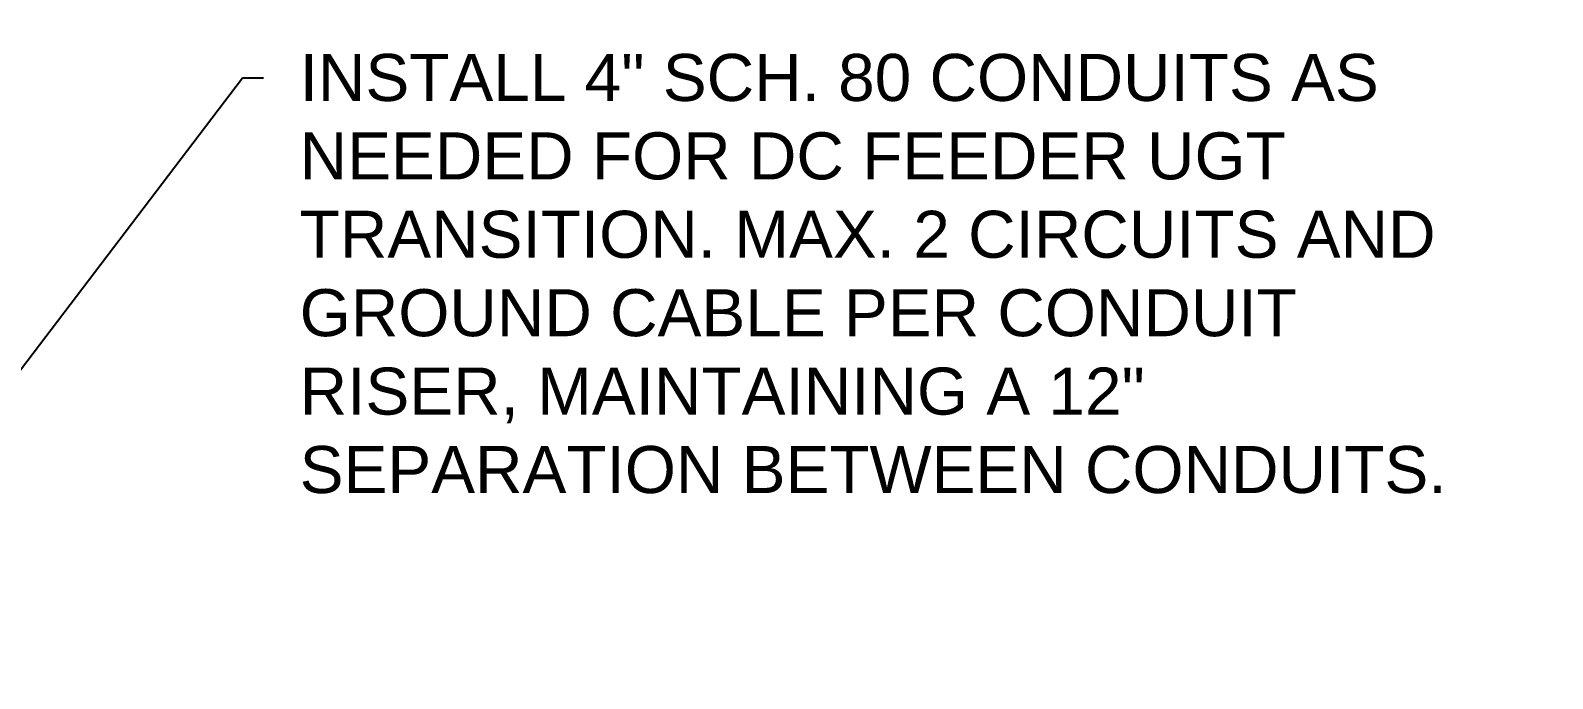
# Model space of a CAD drawing. Header units: inches. Extents: x -1851 to 6314, y -1304 to 4687.
# Drawn here: x 1867.1 to 1931.8, y 1905.8 to 1933.4 of the extents above; entities that cross this region are included whole.
import ezdxf
from ezdxf import colors
from ezdxf.entities.mleader import LeaderData, LeaderLine
from ezdxf.math import Vec2, Vec3

# ---------------------------------------------------------------- set-up
doc = ezdxf.new("R2010")
doc.units = ezdxf.units.IN
doc.header["$MEASUREMENT"] = 0
doc.layers.add('G-ANNO-TEXT', color=1, linetype='Continuous')
doc.styles.add('NEI-A', font='arial.ttf')

msp = doc.modelspace()

# ---------------------------------------------------------------- leaders
at = {"layer": 'G-ANNO-TEXT'}
ml = msp.add_multileader_mtext('Standard', dxfattribs=at)
ml.set_content('\\pxql,t3.00005;INSTALL 4" SCH. 80 CONDUITS AS NEEDED FOR DC FEEDER UGT TRANSITION. MAX. 2 CIRCUITS AND GROUND CABLE PER CONDUIT RISER, MAINTAINING A 12" SEPARATION BETWEEN CONDUITS.', color=256, style='NEI-A')
ml.set_leader_properties()
ml.build(insert=Vec2(0, 0))
ml.multileader.update_dxf_attribs({"dogleg_length": 3.07146, "arrow_head_size": 3})
ctx = ml.context
ctx.base_point, ctx.char_height, ctx.arrow_head_size, ctx.landing_gap_size, ctx.plane_origin = Vec3(1877.04522, 1931.37439), 2, 3, 1.53573, Vec3(2719.87701, 1351.38085)
notes = []
notes.append((ctx, [(0, (1, 1, 0), (1876.14554, 1931.37439), (1, 0), 0.89968, [(1, [(1856.72536, 1905.833)], 0, [])])]))
ctx.mtext.insert, ctx.mtext.width, ctx.mtext.flow_direction = Vec3(1878.58095, 1932.39144), 52.2437381, 5
ctx.mtext.has_bg_fill, ctx.mtext.bg_color, ctx.mtext.bg_scale_factor, ctx.mtext.bg_transparency, ctx.mtext.use_window_bg_color = 1, -1073741824, 1.5, 0, 1
for ctx, leaders in notes:
    for number, flags, end, landing, length, lines in leaders:
        leader = LeaderData()
        leader.index, (leader.has_last_leader_line, leader.has_dogleg_vector, leader.attachment_direction) = number, flags
        leader.last_leader_point, leader.dogleg_vector, leader.dogleg_length = Vec3(end), Vec3(landing), length
        for number, points, colour, breaks in lines:
            line = LeaderLine()
            line.index, line.vertices, line.color, line.breaks = number, Vec3.list(points), colors.encode_raw_color(colour), breaks
            leader.lines.append(line)
        ctx.leaders.append(leader)

doc.saveas('drawing.dxf')
